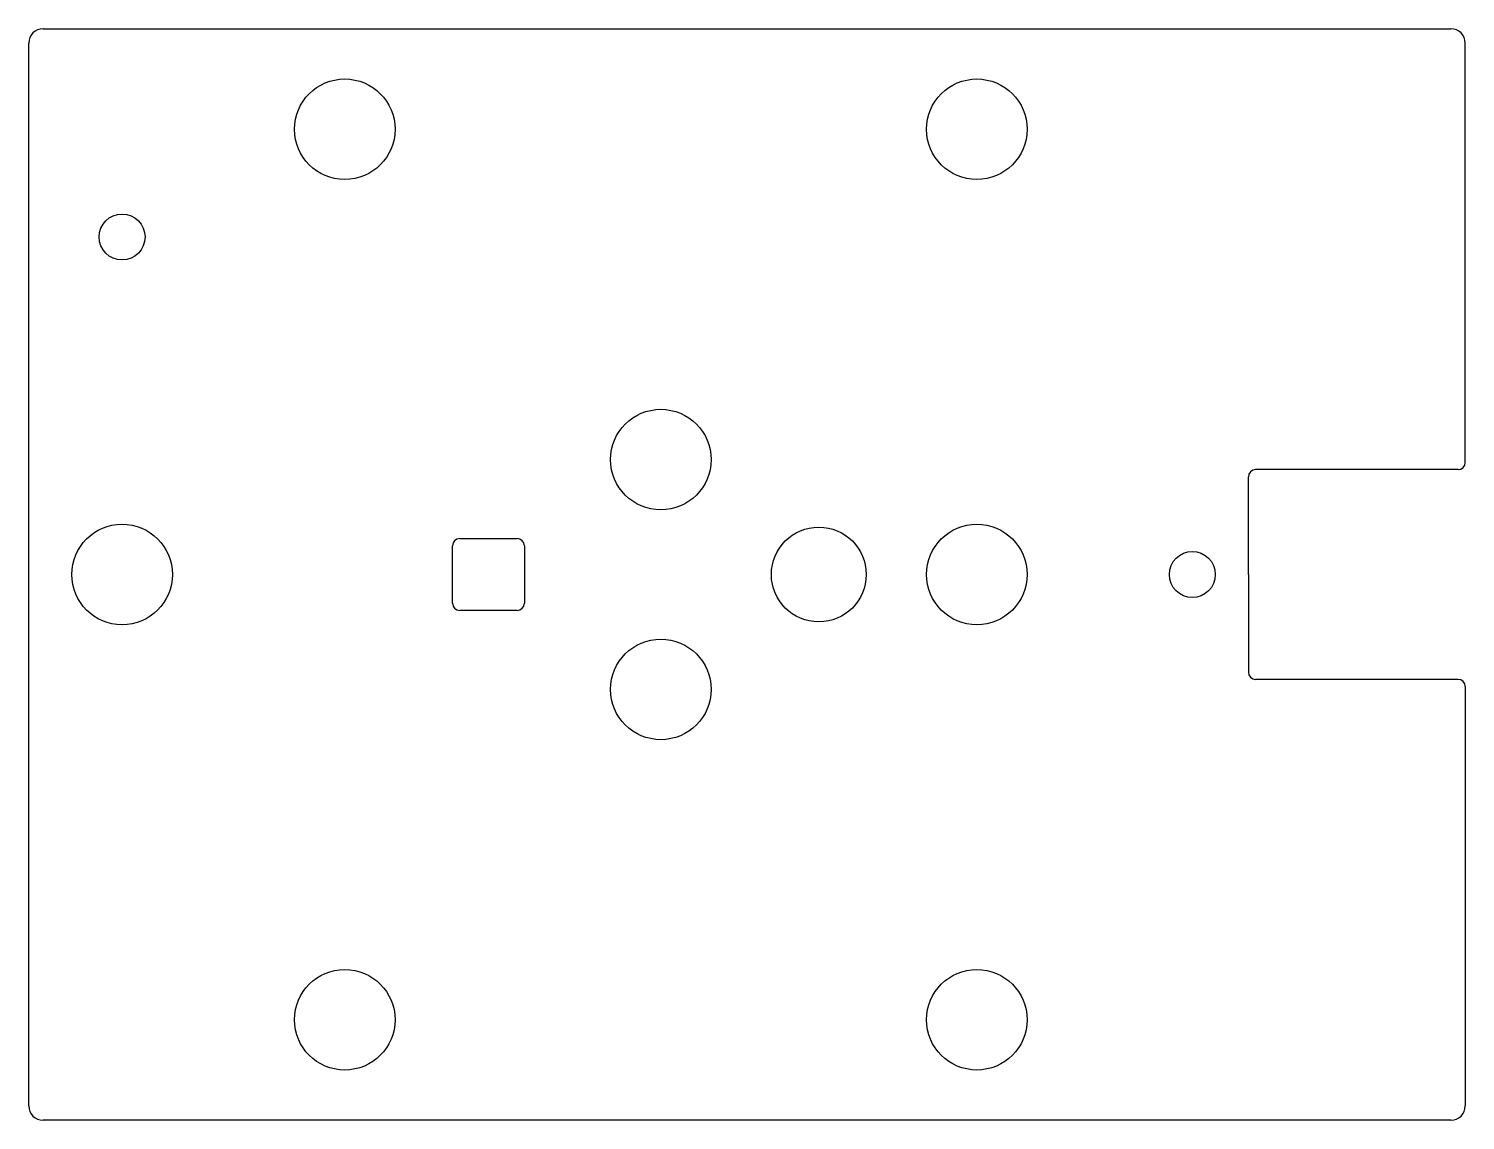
# Model space of a CAD drawing. Extents: x 0 to 100, y -38 to 38.
import ezdxf

# ---------------------------------------------------------------- set-up
doc = ezdxf.new("R2010")
doc.units = 0
doc.layers.add('BLACK', color=7, linetype='CONTINUOUS')

msp = doc.modelspace()

# ---------------------------------------------------------------- linework, layer by layer
at = {"layer": 'BLACK', "linetype": 'CONTINUOUS'}
for p, q in [((1, 38), (99, 38)), ((0, -37), (0, 37)), ((100, 7.8), (100, 37)), ((99.5, 7.3), (85.4, 7.3)), ((84.9, 0), (84.9, 6.8)), ((29.5, -2), (29.5, 2)), ((30, 2.5), (34, 2.5)), ((34.5, 2), (34.5, -2)), ((84.9, 0), (84.9, -6.8)), ((34, -2.5), (30, -2.5)), ((99.5, -7.3), (85.4, -7.3)), ((100, -7.8), (100, -37)), ((99, -38), (1, -38))]:
    msp.add_line(p, q, dxfattribs=at)
at = {"layer": 'BLACK'}
for centre, radius in [((22, 31), 3.5), ((66, 31), 3.5), ((6.5, 23.5), 1.6), ((44, 8), 3.5), ((6.5, 0), 3.5), ((55, 0), 3.3), ((66, 0), 3.5), ((81, 0), 1.6), ((44, -8), 3.5), ((22, -31), 3.5), ((66, -31), 3.5)]:
    msp.add_circle(centre, radius, dxfattribs=at)
for centre, radius, start, end in [((1, 37), 1, 90, 180), ((99, 37), 1, 0, 90), ((85.4, 6.8), 0.5, 90, 180), ((99.5, 7.8), 0.5, -90, 0), ((30, 2), 0.5, 90, 180), ((34, 2), 0.5, 0, 90), ((30, -2), 0.5, -180, -90), ((34, -2), 0.5, -90, 0), ((85.4, -6.8), 0.5, -180, -90), ((99.5, -7.8), 0.5, 0, 90), ((1, -37), 1, -180, -90), ((99, -37), 1, -90, 0)]:
    msp.add_arc(centre, radius, start, end, dxfattribs=at)

doc.saveas('drawing.dxf')
